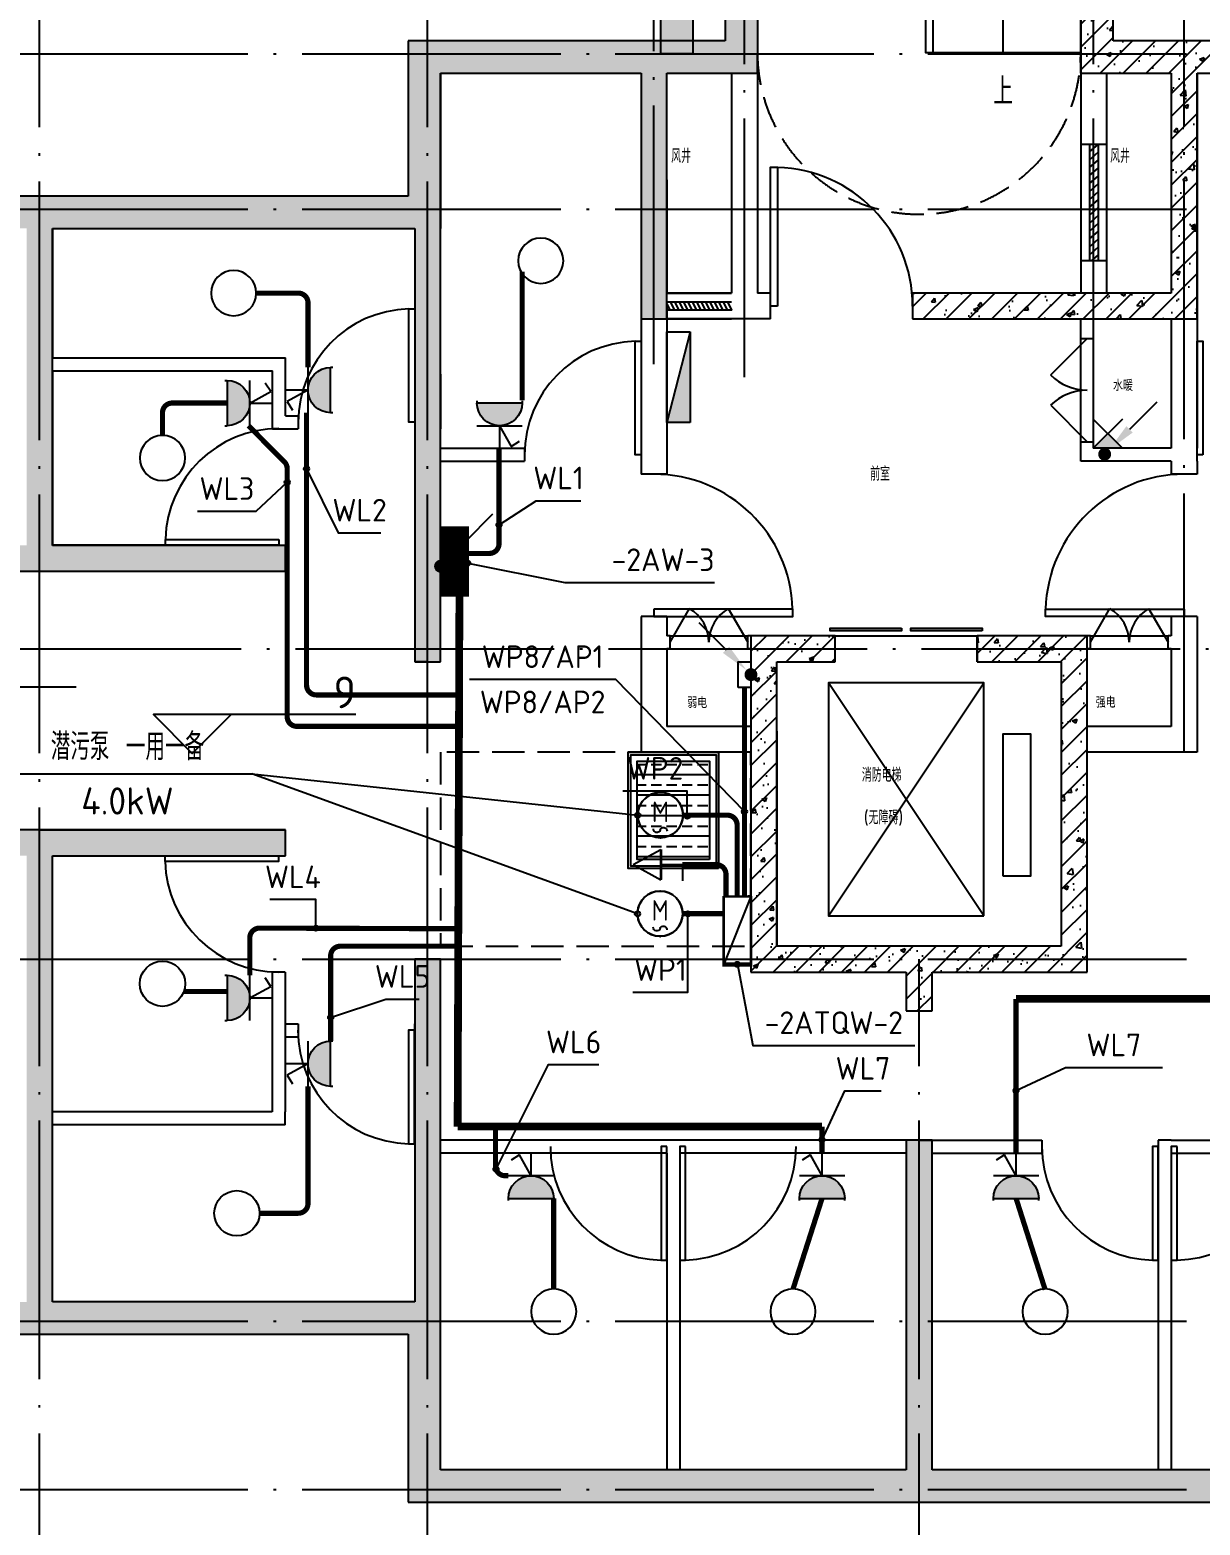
# Model space of a CAD drawing. Extents: x 1129508 to 1196731, y 2982646 to 3009272.
# Drawn here: x 1149143 to 1158191, y 2988737 to 3000298 of the extents above; entities that cross this region are included whole.
import ezdxf
from ezdxf.enums import TextEntityAlignment as Align

# ---------------------------------------------------------------- set-up
doc = ezdxf.new("R2010")
doc.units = 0
doc.header["$LTSCALE"] = 1000
for name, pattern in [('__DASH', [0.35, 0.25, -0.1]), ('DASH', [0.35, 0.25, -0.1]), ('DOTE', [2.42, 2, -0.2, 0.02, -0.2])]:
    doc.linetypes.add(name, pattern=pattern)
for name, color, linetype in [('COLUMN', 2, 'Continuous'), ('DIM-动力', 3, 'Continuous'), ('DIM-照明', 7, 'Continuous'), ('DIM-箱柜', 7, 'Continuous'), ('DIM_ELEV', 3, 'Continuous'), ('DOOR_FIRE', 4, 'Continuous'), ('DOOR_FIRE_TEXT', 7, 'Continuous'), ('DOTE', 8, 'DOTE'), ('E-LINE', 83, 'Continuous'), ('E_LINE', 83, 'Continuous'), ('EQUIP-动力', 3, 'Continuous'), ('EQUIP-插座', 3, 'Continuous'), ('EQUIP-照明', 3, 'Continuous'), ('EQUIP-箱柜', 3, 'Continuous'), ('EQUIP_消火栓', 4, 'Continuous'), ('GROUND', 150, 'Continuous'), ('LWIRE', 4, 'Continuous'), ('PUB_HATCH', 8, 'Continuous'), ('PUB_TEXT', 7, 'Continuous'), ('STAIR', 8, 'Continuous'), ('WALL', 2, 'Continuous'), ('WINDOW', 4, 'Continuous'), ('WIRE-照明', 1, 'Continuous')]:
    doc.layers.add(name, color=color, linetype=linetype)
doc.styles.add('_TEL_ATTDEF', font='GBENOR', dxfattribs={"width": 0.8, "height": 3, "bigfont": 'GBCBIG'})
doc.styles.add('_TEL_DIM', font='SIMPLEX', dxfattribs={"width": 0.8, "height": 3.5, "bigfont": 'HZTXT'})
doc.styles.add('CADReader_TextStyle', font='tssdeng.shx', dxfattribs={"height": 0.2, "bigfont": 'gbcbig.shx'})
doc.styles.get("Standard").update_dxf_attribs({"font": 'simplex.shx', "bigfont": 'gbcbig.shx'})
pattern_1 = [(45, (0, 0), (-88.3883476, 88.3883476), []), (50, (0, 0), (358.63009, -31.376067), [37.5, -412.5]), (355, (0, 0), (-69.375667, 376.096067), [30, -330]), (100.4514, (29.9, -2.6), (289.25469, 344.71977), [31.870095, -350.571056]), (46.1842, (0, 100), (533.620524, -82.75951), [56.25, -618.75]), (96.6356, (44.47, 93.1), (467.33135, 487.05894), [47.80514, -525.8565]), (351.1842, (0, 100), (467.33097, 487.0593), [45, -495]), (21, (50, 75), (298.453526, -201.309445), [37.5, -412.5]), (326, (50, 75), (121.657666, 362.57502), [30, -330]), (71.4514, (74.87, 58.22), (420.111314, 161.26525), [31.870095, -350.571056]), (37.5, (0, 0), (6.0799277, 166.446927), [0, -326, 0, -335, 0, -331.25]), (7.5, (0, 0), (131.534769, 197.205856), [0, -191, 0, -318.5, 0, -126.25]), (-32.5, (-111.5, 0), (266.911218, -11.277436), [0, -125, 0, -390, 0, -517.5]), (-42.5, (-161.5, 0), (291.593085, 50.052491), [0, -162.5, 0, -259, 0, -367.5])]

# ---------------------------------------------------------------- blocks, each defined once
blk = doc.blocks.new('$equip$00001147')
blk.add_circle((0, 0), 0.5)
at = {"flags": 9}
blk.add_attdef('A', (0, 0), '', height=0.00002, dxfattribs=at)
blk = doc.blocks.new('$equip_U$00000132(PC-202208021735)')
for p, q in [((-0.5, 1.05), (-0.5, 1)), ((-0.5, 1), (0.5, 1)), ((0.5, 1.05), (0.5, 1)), ((0.5, 0.5), (-0.5, 0.5)), ((0, 0.5), (-0.255, 0.037)), ((0, 0.5), (0, 0)), ((-0.255, 0.037), (-0.441, 0.158))]:
    blk.add_line(p, q)
blk.add_arc((0, 1), 0.5, 180, 0)
for points in [[(0.433, 0.75), (-0.433, 0.75), (0.5, 1), (-0.5, 1)], [(0.25, 0.567), (-0.25, 0.567), (0.433, 0.75), (-0.433, 0.75)], [(0, 0.5), (0, 0.5), (0.25, 0.567), (-0.25, 0.567)]]:
    blk.add_solid(points)
at = {"color": 7, "style": '_TEL_DIM', "flags": 1}
for tag in ['A', 'REMARK']:
    blk.add_attdef(tag, text='', height=0.0000286, dxfattribs=at).set_placement((0, 0), align=Align.MIDDLE_CENTER)
blk = doc.blocks.new('$equip_U$00000139(PC-202208021735)')
for p, q in [((0, 1.09), (-0.358, 1.09)), ((0, 0.614), (0, 1.09)), ((0, 0), (-0.335, 0.614)), ((0.335, 0.614), (-0.335, 0.614)), ((0, 0), (0.335, 0.614))]:
    blk.add_line(p, q)
at = {"const_width": 0.0571}
blk.add_lwpolyline([(-0.335, 0.614), (0.335, 0.614)], dxfattribs=at)
blk.add_lwpolyline([(-0.335, 0.614), (0.335, 0.614)], dxfattribs=at)
at = {"color": 7, "style": '_TEL_DIM', "flags": 1}
for tag in ['A', 'REMARK']:
    blk.add_attdef(tag, text='', height=0.0000286, dxfattribs=at).set_placement((0, 0), align=Align.MIDDLE_CENTER)
blk = doc.blocks.new('交流电动机')
blk.add_circle((32521, 15011), 200)
for start, end in [(90, 270), (270, 90)]:
    blk.add_arc((32521, 15011), 200, start, end)
blk = doc.blocks.new('$equip_U$00000250(PC-202208021735)')
for centre, radius, start, end in [((-0.071, -0.35), 0.0768, 17.2272, 184.2164), ((0.076, -0.305), 0.0769, 197.2591, 5.1179)]:
    blk.add_arc(centre, radius, start, end)
for p in [(0, 0.5), (-0.5, 0), (0.5, 0), (0, -0.5)]:
    blk.add_point(p)
at = {"xscale": 0.0025, "yscale": 0.0025, "zscale": 0.0025}
blk.add_blockref('交流电动机', (-81.302, -37.526), dxfattribs=at)
at = {"color": 7, "style": '_TEL_DIM'}
blk.add_attdef('$TEXT$', text='', height=0.45, dxfattribs=at).set_placement((0, 0.074), align=Align.MIDDLE_CENTER)
at = {"color": 7, "style": '_TEL_DIM', "flags": 1}
for tag in ['A', 'REMARK']:
    blk.add_attdef(tag, text='', height=0.000025, dxfattribs=at).set_placement((0, 0), align=Align.MIDDLE_CENTER)
blk = doc.blocks.new('$equip$00002942')
for p, q in [((-0.75, 0.6), (-0.75, 0)), ((-0.75, 0), (0.75, 0.6)), ((0.75, 0.6), (-0.75, 0.6)), ((0.75, 0), (0.75, 0.6)), ((-0.75, 0), (0.75, 0))]:
    blk.add_line(p, q)
at = {"const_width": 0.0571}
blk.add_lwpolyline([(-0.75, 0.6), (-0.75, 0), (0.75, 0), (0.75, 0.6), (-0.75, 0.6), (-0.75, 0)], dxfattribs=at)
for p in [(0, 0.6), (-0.75, 0.3), (0, 0), (0.75, 0.3)]:
    blk.add_point(p)
at = {"color": 7, "style": '_TEL_DIM', "flags": 1}
for tag in ['A', 'REMARK']:
    blk.add_attdef(tag, text='', height=0.00002, dxfattribs=at).set_placement((0, 0), align=Align.MIDDLE_CENTER)
blk = doc.blocks.new('$TelecSys$00000078')
for p, q in [((1.15, 1.15), (0.55, 0.55)), ((0.104, 0.104), (0.104, 0.104)), ((-0.104, -0.104), (-0.104, -0.104))]:
    blk.add_line(p, q)
at = {"const_width": 0.142}
blk.add_lwpolyline([(-0.071, 0, 1), (0.071, 0, 1)], format="xyb", close=True, dxfattribs=at)
blk.add_solid([(0.62, 0.48), (0.48, 0.62), (0.1, 0.1)])
at = {"width": 0.8, "flags": 9}
blk.add_attdef('A', (0, 0), '', height=0.00002, dxfattribs=at)
blk = doc.blocks.new('*X6')
at = {"color": 0}
for p, q in [((-250, 33), (-83, 200)), ((-250, 68), (-118, 200)), ((-250, 104), (-154, 200)), ((-250, 139), (-189, 200)), ((-250, 174), (-224, 200)), ((-247, 0), (-47, 200)), ((-212, 0), (-12, 200)), ((-177, 0), (23, 200)), ((-141, 0), (59, 200)), ((-106, 0), (94, 200)), ((-71, 0), (129, 200)), ((-35, 0), (165, 200)), ((0, 0), (200, 200)), ((35, 0), (235, 200)), ((71, 0), (250, 179)), ((106, 0), (250, 144)), ((141, 0), (250, 109)), ((177, 0), (250, 73)), ((212, 0), (250, 38)), ((247, 0), (250, 3))]:
    blk.add_line(p, q, dxfattribs=at)
blk = doc.blocks.new('$equip$00002943')
for p, q in [((-0.75, 0.6), (-0.75, 0)), ((0.75, 0.6), (-0.75, 0.6)), ((0.75, 0), (0.75, 0.6)), ((-0.75, 0), (0.75, 0))]:
    blk.add_line(p, q)
for points, const_width in [([(-0.75, 0.3), (0.75, 0.3)], 0.6), ([(-0.75, 0.6), (-0.75, 0), (0.75, 0), (0.75, 0.6), (-0.75, 0.6), (-0.75, 0)], 0.0571)]:
    blk.add_lwpolyline(points, dxfattribs=dict(const_width=const_width))
for p in [(0, 0.6), (-0.75, 0.3), (0, 0), (0.75, 0.3)]:
    blk.add_point(p)
at = {"xscale": 0.00300000000061118, "yscale": 0.00300000000061118, "zscale": 0.00300000000061118}
blk.add_blockref('*X6', (0, 0), dxfattribs=at)
at = {"color": 7, "style": '_TEL_DIM', "flags": 1}
for tag in ['A', 'REMARK']:
    blk.add_attdef(tag, text='', height=0.00002, dxfattribs=at).set_placement((0, 0), align=Align.MIDDLE_CENTER)
blk = doc.blocks.new('$TwtSys$00000434')
for p, q in [((-0.5, 0.5), (-0.5, -0.5)), ((-0.5, -0.5), (0.5, 0.5)), ((0.5, 0.5), (-0.5, 0.5)), ((0.5, -0.5), (0.5, 0.5)), ((-0.5, -0.5), (0.5, -0.5))]:
    blk.add_line(p, q)
blk.add_solid([(0.5, -0.5), (0.5, 0.5), (-0.5, -0.5)])
blk = doc.blocks.new('54154')
at = {"layer": 'STAIR', "color": 4}
for p, q in [((5998902, 538852), (6000102, 540652)), ((6000102, 538852), (5998902, 540652))]:
    blk.add_line(p, q, dxfattribs=at)
for points in [[(5998902, 538852), (5998902, 540652), (6000102, 540652), (6000102, 538852)], [(5998753, 539157), (5998753, 540257), (5998540, 540257), (5998540, 539157)]]:
    blk.add_lwpolyline(points, close=True, dxfattribs=at)
blk = doc.blocks.new('A$C261C4619')
at = {"layer": 'PUB_HATCH'}
for points in [[(-500, 1800), (-650, 1950), (100, 1950), (100, 1700), (-400, 1700)], [(-500, 1800), (-400, 1700), (-400, 1600), (-650, 1600), (-650, 1950)], [(-400, 400), (-400, 0), (-650, 0), (-650, 400)]]:
    blk.add_hatch(color=256, dxfattribs=at).paths.add_polyline_path(points, flags=0)
at = {"layer": 'DOOR_FIRE', "linetype": 'Continuous'}
for points in [[(60, 1570), (-525, 1570), (-525, 1600), (60, 1600), (60, 1570)], [(60, 400), (-525, 400), (-525, 430), (60, 430), (60, 400)]]:
    blk.add_lwpolyline(points, dxfattribs=at)
for centre, start, end in [((-525, 1585), 270, 358.5307), ((-525, 415), 1.4693, 90)]:
    blk.add_arc(centre, 585, start, end, dxfattribs=at)
at = {"layer": 'WALL'}
for points in [[(-650, 1950), (100, 1950)], [(-650, 1950), (-650, 1600)], [(100, 1950), (100, 1700)], [(-400, 1700), (100, 1700)], [(-400, 1700), (-400, 1600)], [(-400, 1600), (-650, 1600)], [(-650, 400), (-650, 0)], [(-400, 400), (-650, 400)], [(-400, 400), (-400, 0)], [(-400, 0), (-650, 0)]]:
    blk.add_lwpolyline(points, dxfattribs=at)
at = {"layer": 'DOOR_FIRE_TEXT', "style": 'CADReader_TextStyle'}
blk.add_text('FM乙1221', height=175, rotation=90, dxfattribs=at).set_placement((-930, 1000), align=Align.MIDDLE_CENTER)
blk = doc.blocks.new('21325465')
at = {"layer": 'DOTE'}
for p, q in [((6289163, 288090), (6289163, 305116)), ((6292163, 288090), (6292163, 305116)), ((6293913, 298358), (6293913, 305116)), ((6294613, 298258), (6294613, 305116)), ((6297313, 298258), (6297313, 305116)), ((6298013, 295358), (6298013, 305116)), ((6274252, 300758), (6331876, 300758)), ((6274252, 299558), (6331876, 299558)), ((6274201, 296158), (6331824, 296158)), ((6274252, 293758), (6331876, 293758)), ((6295963, 288090), (6295963, 293758)), ((6274252, 290958), (6331876, 290958)), ((6274252, 289658), (6331876, 289658))]:
    blk.add_line(p, q, dxfattribs=at)
blk = doc.blocks.new('A$C696D7E8D')
at = {"layer": 'E-LINE'}
h = blk.add_hatch(dxfattribs=at)
h.set_pattern_fill('ANSI33', color=256, scale=50, angle=135, style=0)
h.set_pattern_definition([(180, (815902.12, 242131.69), (-2e-13, -158.75), []), (180, (815822.75, 242211.06), (-2e-13, -158.75), [79.375, -39.6875])])
h.paths.add_polyline_path([(-530, -830), (30, -830), (30, -70), (-530, -70)])
for points in [[(-580, -880), (80, -880), (80, -20), (-580, -20)], [(-530, -830), (30, -830), (30, -70), (-530, -70)]]:
    blk.add_lwpolyline(points, close=True, dxfattribs=at)
at = {"layer": 'E_LINE'}
blk.add_lwpolyline([(-600, -900), (100, -900), (100, 0), (-600, 0)], close=True, dxfattribs=at)
at = {"layer": 'E_LINE', "linetype": '__DASH'}
blk.add_lwpolyline([(1550, 0), (1550, -1500), (-849, -1500), (-849, 0)], close=True, dxfattribs=at)
blk = doc.blocks.new('SIPIN1-1-1')
at = {"layer": 'PUB_HATCH'}
h = blk.add_hatch(dxfattribs=at)
h.set_pattern_fill('钢筋混凝土', color=256, scale=50, style=0, pattern_type=2)
h.set_pattern_definition(pattern_1)
h.paths.add_polyline_path([(-275823, 2635086), (-275823, 2634786), (-278273, 2634786), (-278273, 2633586), (-283973, 2633586), (-283973, 2634786), (-286423, 2634786), (-286423, 2635086), (-286673, 2635086), (-286673, 2634536), (-285973, 2634536), (-285973, 2632636), (-285773, 2632636), (-285773, 2634536), (-284223, 2634536), (-284223, 2629986), (-284023, 2629986), (-284023, 2633336), (-281223, 2633336), (-281223, 2630885), (-283023, 2630885), (-283023, 2630685), (-279223, 2630685), (-279223, 2630885), (-281023, 2630885), (-281023, 2633336), (-278223, 2633336), (-278223, 2629986), (-278023, 2629986), (-278023, 2634536), (-276473, 2634536), (-276473, 2632636), (-276273, 2632636), (-276273, 2634536), (-275573, 2634536), (-275573, 2635086)], flags=0)
h = blk.add_hatch(dxfattribs=at)
h.set_pattern_fill('钢筋混凝土', color=256, scale=50, style=0, pattern_type=2)
h.set_pattern_definition(pattern_1)
h.paths.add_polyline_path([(-273073, 2635086), (-273073, 2634536), (-272373, 2634536), (-272373, 2632836), (-274373, 2632836), (-274373, 2632636), (-272173, 2632636), (-272173, 2634536), (-271873, 2634536), (-271873, 2634786), (-272823, 2634786), (-272823, 2635086)], flags=0)
h = blk.add_hatch(dxfattribs=at)
h.set_pattern_fill('钢筋混凝土', color=256, scale=50, style=0, pattern_type=2)
h.set_pattern_definition(pattern_1)
h.paths.add_polyline_path([(-274423, 2626286), (-274423, 2623736), (-278023, 2623736), (-278023, 2627686), (-278223, 2627686), (-278223, 2625036), (-281023, 2625036), (-281023, 2628486), (-279223, 2628486), (-279223, 2628686), (-283023, 2628686), (-283023, 2628486), (-281223, 2628486), (-281223, 2625036), (-284023, 2625036), (-284023, 2627686), (-284223, 2627686), (-284223, 2623736), (-287823, 2623736), (-287823, 2626286), (-288023, 2626286), (-288023, 2623736), (-291623, 2623736), (-291623, 2627086), (-291823, 2627086), (-291823, 2625036), (-294573, 2625036), (-294573, 2628486), (-292823, 2628486), (-292823, 2628686), (-294573, 2628686), (-294573, 2630686), (-292823, 2630686), (-292823, 2630886), (-294573, 2630886), (-294573, 2633336), (-294123, 2633336), (-294123, 2633586), (-294823, 2633586), (-294823, 2624786), (-291873, 2624786), (-291873, 2623486), (-283973, 2623486), (-283973, 2624786), (-278273, 2624786), (-278273, 2623486), (-270373, 2623486), (-270373, 2624786), (-267423, 2624786), (-267423, 2633586), (-268123, 2633586), (-268123, 2633336), (-267673, 2633336), (-267673, 2630886), (-269423, 2630886), (-269423, 2630686), (-267673, 2630686), (-267673, 2628686), (-269423, 2628686), (-269423, 2628486), (-267673, 2628486), (-267673, 2625036), (-270423, 2625036), (-270423, 2627086), (-270623, 2627086), (-270623, 2623736), (-274223, 2623736), (-274223, 2626286)], flags=0)
h = blk.add_hatch(dxfattribs=at)
h.set_pattern_fill('钢筋混凝土', color=256, scale=50, style=0, pattern_type=2)
h.set_pattern_definition(pattern_1)
h.paths.add_polyline_path([(-274223, 2627286), (-274223, 2627586), (-273023, 2627586), (-273023, 2630186), (-273873, 2630186), (-273873, 2629986), (-273223, 2629986), (-273223, 2627786), (-275423, 2627786), (-275423, 2629986), (-274973, 2629986), (-274973, 2630186), (-275623, 2630186), (-275623, 2627586), (-274423, 2627586), (-274423, 2627286)], flags=0)
at = {"layer": 'COLUMN'}
for points in [[(-275823, 2635086), (-275823, 2634786)], [(-272823, 2634786), (-272823, 2635086)], [(-275823, 2634786), (-278273, 2634786)], [(-278273, 2634786), (-278273, 2633586)], [(-271873, 2634786), (-272823, 2634786)], [(-275573, 2634536), (-275573, 2634686)], [(-273073, 2634686), (-273073, 2634536)], [(-278023, 2629986), (-278023, 2634536)], [(-278023, 2634536), (-276473, 2634536)], [(-276473, 2634536), (-276473, 2632636)], [(-276273, 2632636), (-276273, 2634536)], [(-276273, 2634536), (-275573, 2634536)], [(-273073, 2634536), (-272373, 2634536)], [(-272373, 2634536), (-272373, 2632836)], [(-272173, 2632636), (-272173, 2634536)], [(-272173, 2634536), (-271873, 2634536)], [(-278273, 2633586), (-283973, 2633586)], [(-281023, 2630885), (-281023, 2633336)], [(-281023, 2633336), (-278223, 2633336)], [(-278223, 2633336), (-278223, 2629986)], [(-272373, 2632836), (-274373, 2632836)], [(-274373, 2632836), (-274373, 2632636)], [(-276473, 2632636), (-276273, 2632636)], [(-274373, 2632636), (-272173, 2632636)], [(-279223, 2630885), (-281023, 2630885)], [(-279223, 2630685), (-279223, 2630885)], [(-283023, 2630685), (-279223, 2630685)], [(-274973, 2630186), (-275623, 2630186)], [(-275623, 2630186), (-275623, 2627586)], [(-274973, 2629986), (-274973, 2630186)], [(-273023, 2630186), (-273873, 2630186)], [(-273873, 2630186), (-273873, 2629986)], [(-273023, 2627586), (-273023, 2630186)], [(-278223, 2629986), (-278023, 2629986)], [(-275423, 2627786), (-275423, 2629986)], [(-275423, 2629986), (-274973, 2629986)], [(-273873, 2629986), (-273223, 2629986)], [(-273223, 2629986), (-273223, 2627786)], [(-279223, 2628686), (-283023, 2628686)], [(-279223, 2628486), (-279223, 2628686)], [(-281023, 2625036), (-281023, 2628486)], [(-281023, 2628486), (-279223, 2628486)], [(-273223, 2627786), (-275423, 2627786)], [(-278023, 2627686), (-278223, 2627686)], [(-278223, 2627686), (-278223, 2625036)], [(-278023, 2623736), (-278023, 2627686)], [(-275623, 2627586), (-274423, 2627586)], [(-274423, 2627586), (-274423, 2627286)], [(-274223, 2627286), (-274223, 2627586)], [(-274223, 2627586), (-273023, 2627586)], [(-274423, 2627286), (-274223, 2627286)], [(-274423, 2626286), (-274423, 2623736)], [(-274223, 2626286), (-274423, 2626286)], [(-274223, 2623736), (-274223, 2626286)], [(-278223, 2625036), (-281023, 2625036)], [(-283973, 2624786), (-278273, 2624786)], [(-278273, 2624786), (-278273, 2623486)], [(-274423, 2623736), (-278023, 2623736)], [(-270623, 2623736), (-274223, 2623736)], [(-278273, 2623486), (-270373, 2623486)]]:
    blk.add_lwpolyline(points, dxfattribs=at)
at = {"layer": 'DIM_ELEV', "linetype": 'Continuous'}
blk.add_lwpolyline([(-278678, 2629577), (-280243, 2629577), (-279943, 2629277), (-279643, 2629577)], dxfattribs=at)
at = {"layer": 'STAIR', "linetype": 'Continuous'}
blk.add_line((-274213, 2634696), (-274213, 2636544), dxfattribs=at)
for points in [[(-274273, 2636598), (-274273, 2634696), (-273073, 2634696), (-273073, 2635524), (-273588, 2635986), (-273486, 2636184), (-273859, 2635938), (-273757, 2636136), (-274273, 2636598)], [(-273673, 2634696), (-273673, 2636061), (-273633, 2635661), (-273713, 2635661), (-273673, 2636061)]]:
    blk.add_lwpolyline(points, dxfattribs=at)
at = {"layer": 'STAIR', "color": 9, "linetype": 'DASH'}
blk.add_arc((-274323, 2634696), 1250, 180, 0, dxfattribs=at)
at = {"layer": 'WALL'}
for points in [[(-273073, 2636786), (-273073, 2634686)], [(-275573, 2635086), (-275573, 2634686)], [(-278273, 2634786), (-278273, 2633586)], [(-275573, 2634786), (-275573, 2634786)], [(-275573, 2634786), (-275573, 2634536)], [(-273073, 2634786), (-273073, 2634786)], [(-273073, 2634536), (-273073, 2634786)], [(-275573, 2634686), (-275573, 2632836)], [(-275573, 2634686), (-275573, 2634686)], [(-275573, 2634686), (-275573, 2634686)], [(-273073, 2634686), (-273073, 2634686)], [(-278023, 2634536), (-278023, 2633336)], [(-276473, 2634536), (-276473, 2633711)], [(-275773, 2634536), (-275773, 2632836)], [(-275573, 2634536), (-275573, 2634536)], [(-273073, 2634536), (-273073, 2633986)], [(-273073, 2634536), (-273073, 2634536)], [(-273073, 2634536), (-273073, 2634536)], [(-272873, 2634536), (-272873, 2633986)], [(-272173, 2634536), (-272173, 2632636)], [(-272873, 2633986), (-273073, 2633986)], [(-276273, 2633711), (-276273, 2632836)], [(-281023, 2633336), (-281023, 2632336)], [(-278223, 2633336), (-278223, 2632209)], [(-278023, 2633336), (-278023, 2633336)], [(-273073, 2633086), (-273073, 2632836)], [(-272873, 2633086), (-273073, 2633086)], [(-272873, 2633086), (-272873, 2632836)], [(-275773, 2632836), (-276273, 2632836)], [(-275473, 2632836), (-275573, 2632836)], [(-275473, 2632636), (-275473, 2632836)], [(-276273, 2632736), (-276273, 2631636)], [(-276273, 2632736), (-276273, 2632736)], [(-272173, 2632736), (-272173, 2631636)], [(-272173, 2632736), (-272173, 2632736)], [(-276473, 2632636), (-276473, 2631636)], [(-275673, 2632636), (-276273, 2632636)], [(-275473, 2632636), (-275673, 2632636)], [(-272373, 2632636), (-272373, 2631636)], [(-281023, 2632236), (-281023, 2630886)], [(-281023, 2632236), (-281023, 2632236)], [(-278023, 2632209), (-278023, 2631787)], [(-278223, 2631787), (-278223, 2631636)], [(-278223, 2631636), (-278223, 2631636)], [(-278223, 2631636), (-278223, 2630786)], [(-276273, 2631636), (-276273, 2631436)], [(-276473, 2631536), (-276473, 2631436)], [(-272373, 2631536), (-272373, 2631436)], [(-272173, 2631536), (-272173, 2631436)], [(-276273, 2631436), (-276473, 2631436)], [(-272173, 2631436), (-272373, 2631436)], [(-279323, 2630886), (-281023, 2630886)], [(-279323, 2630885), (-279323, 2630886)], [(-278223, 2630786), (-278223, 2629986)], [(-278223, 2630786), (-278223, 2630786)], [(-276473, 2630336), (-276473, 2630086)], [(-276273, 2630336), (-276473, 2630336)], [(-276273, 2630336), (-276273, 2630186)], [(-272373, 2630336), (-272373, 2630186)], [(-272173, 2630336), (-272373, 2630336)], [(-272173, 2630336), (-272173, 2630086)], [(-276248, 2630186), (-276273, 2630186)], [(-276248, 2630086), (-276248, 2630186)], [(-275623, 2630186), (-275648, 2630186)], [(-275648, 2630086), (-275648, 2630186)], [(-275623, 2630186), (-275623, 2629486)], [(-275623, 2630186), (-275623, 2630186)], [(-273873, 2630186), (-273873, 2630186)], [(-273873, 2629986), (-273873, 2630186)], [(-272998, 2630186), (-273023, 2630186)], [(-272998, 2630086), (-272998, 2630186)], [(-272373, 2630186), (-272398, 2630186)], [(-272398, 2630086), (-272398, 2630186)], [(-276473, 2630086), (-276473, 2629286)], [(-276248, 2630086), (-276273, 2630086)], [(-276273, 2630086), (-276273, 2629486)], [(-275623, 2630086), (-275648, 2630086)], [(-272998, 2630086), (-273023, 2630086)], [(-272373, 2630086), (-272398, 2630086)], [(-272373, 2630086), (-272373, 2629486)], [(-272173, 2630086), (-272173, 2629286)], [(-278123, 2629986), (-278223, 2629986)], [(-273873, 2629986), (-273873, 2629986)], [(-273223, 2629986), (-273223, 2629286)], [(-275623, 2629486), (-276273, 2629486)], [(-275423, 2629448), (-275423, 2627786)], [(-273223, 2629486), (-273223, 2627786)], [(-272373, 2629486), (-273023, 2629486)], [(-275623, 2629286), (-276473, 2629286)], [(-275623, 2629286), (-275623, 2627586)], [(-272173, 2629286), (-273023, 2629286)], [(-281023, 2628686), (-281123, 2628686)], [(-281123, 2628686), (-279325, 2628686)], [(-281123, 2628686), (-281123, 2628686)], [(-279325, 2628686), (-279223, 2628686)], [(-279325, 2628686), (-279325, 2628686)], [(-275623, 2627586), (-275623, 2627586)], [(-274423, 2627586), (-274423, 2627385)], [(-274423, 2627385), (-274423, 2627385)], [(-278223, 2627086), (-278223, 2626186)], [(-278223, 2627086), (-278223, 2627086)], [(-274423, 2626286), (-274423, 2626186)], [(-274223, 2626286), (-274423, 2626286)], [(-274423, 2626286), (-274423, 2626286)], [(-274223, 2626286), (-274223, 2626286)], [(-278223, 2626186), (-278223, 2625036)], [(-278223, 2626186), (-278223, 2626186)], [(-278223, 2626186), (-278223, 2626186)], [(-274423, 2626186), (-274423, 2626186)], [(-274423, 2626186), (-274423, 2623736)], [(-274423, 2626186), (-274423, 2626186)]]:
    blk.add_lwpolyline(points, dxfattribs=at)
at = {"layer": 'WALL', "color": 30}
for points in [[(-273073, 2632486), (-273073, 2632636)], [(-272973, 2632486), (-272973, 2632636)], [(-273073, 2632486), (-272973, 2632486)], [(-281023, 2632336), (-279223, 2632336)], [(-279223, 2631887), (-279223, 2632336)], [(-281023, 2632236), (-279323, 2632236)], [(-279323, 2631886), (-279323, 2632236)], [(-279323, 2631787), (-279323, 2631886)], [(-279223, 2631887), (-279123, 2631887)], [(-279123, 2631887), (-279123, 2631787)], [(-278223, 2631887), (-278223, 2631887)], [(-278223, 2631887), (-278223, 2631787)], [(-279323, 2631787), (-279223, 2631787)], [(-279223, 2631787), (-279123, 2631787)], [(-278223, 2631787), (-278223, 2631787)], [(-278023, 2631636), (-277373, 2631636)], [(-277373, 2631636), (-277373, 2631536)], [(-276473, 2631636), (-276473, 2631636)], [(-276473, 2631636), (-276473, 2631536)], [(-273073, 2631536), (-273073, 2631686)], [(-273073, 2631686), (-272973, 2631686)], [(-272973, 2631636), (-272973, 2631686)], [(-272373, 2631636), (-272973, 2631636)], [(-272173, 2631636), (-272173, 2631636)], [(-272173, 2631536), (-272173, 2631636)], [(-278023, 2631536), (-277373, 2631536)], [(-276473, 2631536), (-276473, 2631536)], [(-272373, 2631536), (-273073, 2631536)], [(-272173, 2631536), (-272173, 2631536)], [(-279323, 2630885), (-279323, 2630887)], [(-279323, 2630887), (-279223, 2630887)], [(-279223, 2630885), (-279223, 2630887)], [(-279325, 2627586), (-279325, 2626506)], [(-279225, 2627586), (-279325, 2627586)], [(-279225, 2627586), (-279225, 2626506)], [(-279225, 2627186), (-279125, 2627186)], [(-279225, 2627186), (-279225, 2627086)], [(-279125, 2627186), (-279125, 2627086)], [(-278225, 2627186), (-278223, 2627186)], [(-278225, 2627186), (-278225, 2627086)], [(-279225, 2627086), (-279125, 2627086)], [(-278225, 2627086), (-278223, 2627086)], [(-279325, 2626506), (-281023, 2626506)], [(-279225, 2626406), (-279225, 2626506)], [(-279325, 2626406), (-281023, 2626406)], [(-279225, 2626406), (-279325, 2626406)], [(-276273, 2626286), (-278023, 2626286)], [(-276273, 2626286), (-276273, 2626286)], [(-276173, 2626286), (-276273, 2626286)], [(-276173, 2626286), (-276173, 2626286)], [(-274323, 2626286), (-276173, 2626286)], [(-274323, 2626286), (-273373, 2626286)], [(-274323, 2626286), (-274323, 2626286)], [(-274323, 2626286), (-274323, 2626286)], [(-273373, 2626286), (-273373, 2626186)], [(-272473, 2626286), (-272473, 2626286)], [(-272373, 2626286), (-272473, 2626286)], [(-272473, 2626286), (-272473, 2626286)], [(-272473, 2626286), (-272473, 2626186)], [(-272373, 2626286), (-272373, 2626286)], [(-272373, 2626286), (-270623, 2626286)], [(-276273, 2626186), (-278023, 2626186)], [(-276273, 2626186), (-276273, 2623736)], [(-274423, 2626186), (-276173, 2626186)], [(-276173, 2626186), (-276173, 2623736)], [(-274223, 2626186), (-273373, 2626186)], [(-272473, 2626186), (-272473, 2623736)], [(-272373, 2626186), (-270623, 2626186)], [(-272373, 2626186), (-272373, 2623736)]]:
    blk.add_lwpolyline(points, dxfattribs=at)
at = {"layer": 'WINDOW', "linetype": 'Continuous'}
for p, q in [((-273073, 2633986), (-273073, 2633086)), ((-273006, 2633986), (-273006, 2633086)), ((-272873, 2633986), (-272873, 2633086)), ((-273006, 2633867), (-272939, 2633925)), ((-273006, 2633806), (-272939, 2633864)), ((-273006, 2633745), (-272939, 2633803)), ((-273006, 2633684), (-272939, 2633741)), ((-273006, 2633622), (-272939, 2633680)), ((-273006, 2633561), (-272939, 2633619)), ((-273006, 2633500), (-272939, 2633558)), ((-273006, 2633439), (-272939, 2633497)), ((-273006, 2633378), (-272939, 2633435)), ((-273006, 2633316), (-272939, 2633374)), ((-273006, 2633255), (-272939, 2633313)), ((-273006, 2633194), (-272939, 2633252)), ((-273006, 2633133), (-272939, 2633191)), ((-272989, 2633086), (-272939, 2633129)), ((-276273, 2632836), (-275773, 2632836)), ((-276273, 2632769), (-275773, 2632769)), ((-276273, 2632753), (-276249, 2632703)), ((-276247, 2632769), (-276215, 2632703)), ((-276213, 2632769), (-276181, 2632703)), ((-276179, 2632769), (-276147, 2632703)), ((-276145, 2632769), (-276113, 2632703)), ((-276111, 2632769), (-276079, 2632703)), ((-276077, 2632769), (-276045, 2632703)), ((-276043, 2632769), (-276011, 2632703)), ((-276009, 2632769), (-275977, 2632703)), ((-275975, 2632769), (-275943, 2632703)), ((-275941, 2632769), (-275909, 2632703)), ((-275907, 2632769), (-275875, 2632703)), ((-275873, 2632769), (-275841, 2632703)), ((-275839, 2632769), (-275807, 2632703)), ((-276273, 2632636), (-275773, 2632636)), ((-273305, 2632203), (-273023, 2632486)), ((-273073, 2631686), (-273073, 2632486)), ((-272973, 2631686), (-272973, 2632486)), ((-273305, 2631969), (-273023, 2631686)), ((-276248, 2630136), (-276098, 2630396)), ((-275798, 2630396), (-275648, 2630136)), ((-272998, 2630136), (-272848, 2630396)), ((-272548, 2630396), (-272398, 2630136)), ((-276248, 2630186), (-275648, 2630186)), ((-274973, 2630186), (-273873, 2630186)), ((-272998, 2630186), (-272398, 2630186)), ((-276248, 2630086), (-275648, 2630086)), ((-272998, 2630086), (-272398, 2630086))]:
    blk.add_line(p, q, dxfattribs=at)
for points in [[(-273006, 2633928), (-272939, 2633986), (-272939, 2633086)], [(-275418, 2632736), (-275473, 2632736), (-275473, 2633809), (-275418, 2633809), (-275418, 2632736)], [(-278223, 2631837), (-278268, 2631837), (-278268, 2632715), (-278223, 2632715), (-278223, 2631837)], [(-275805, 2632769), (-275773, 2632703), (-276273, 2632703)], [(-276473, 2631586), (-276518, 2631586), (-276518, 2632464), (-276473, 2632464), (-276473, 2631586)], [(-272128, 2631586), (-272173, 2631586), (-272173, 2632464), (-272128, 2632464), (-272128, 2631586)], [(-279273, 2630932), (-279273, 2630887), (-280151, 2630887), (-280151, 2630932), (-279273, 2630932)], [(-276373, 2630391), (-276373, 2630336), (-275300, 2630336), (-275300, 2630391), (-276373, 2630391)], [(-272273, 2630391), (-272273, 2630336), (-273345, 2630336), (-273345, 2630391), (-272273, 2630391)], [(-274460, 2630245), (-274460, 2630224), (-275010, 2630224), (-275010, 2630245), (-274460, 2630245)], [(-273836, 2630224), (-274386, 2630224), (-274386, 2630245), (-273836, 2630245), (-273836, 2630224)], [(-279275, 2628486), (-279275, 2628441), (-280153, 2628441), (-280153, 2628486), (-279275, 2628486)], [(-278225, 2627136), (-278270, 2627136), (-278270, 2626259), (-278225, 2626259), (-278225, 2627136)], [(-276273, 2626236), (-276318, 2626236), (-276318, 2625358), (-276273, 2625358), (-276273, 2626236)], [(-276128, 2626236), (-276173, 2626236), (-276173, 2625358), (-276128, 2625358), (-276128, 2626236)], [(-272473, 2626236), (-272518, 2626236), (-272518, 2625358), (-272473, 2625358), (-272473, 2626236)], [(-272328, 2626236), (-272373, 2626236), (-272373, 2625358), (-272328, 2625358), (-272328, 2626236)]]:
    blk.add_lwpolyline(points, dxfattribs=at)
for centre, radius, start, end in [((-275445, 2632736), 1072, 0, 88.5307), ((-278246, 2631837), 877, 91.4693, 180), ((-276496, 2631586), 878, 91.4693, 180), ((-273023, 2632486), 400, 224.9999, 269.9999), ((-273023, 2631686), 400, 89.9999, 134.9999), ((-279273, 2630910), 878, 90, 178.5307), ((-276373, 2630364), 1072, 1.4692, 90), ((-272273, 2630364), 1072, 90, 178.5307), ((-276248, 2630136), 300, 0, 60), ((-275648, 2630136), 300, 120, 180), ((-272998, 2630136), 300, 0, 60), ((-272398, 2630136), 300, 120, 180), ((-279275, 2628464), 878, 181.4693, 270), ((-278248, 2627136), 878, 180, 268.5307), ((-276296, 2626236), 878, 179.9964, 268.5272), ((-276151, 2626236), 877, 271.4657, 359.9964), ((-272496, 2626236), 878, 180.0036, 268.5343), ((-272351, 2626236), 878, 271.4728, 0.0036)]:
    blk.add_arc(centre, radius, start, end, dxfattribs=at)
at = {"layer": 'DOTE'}
blk.add_blockref('21325465', (-6570286, 2333928), dxfattribs=at)
at = {"layer": 'DOTE', "ltscale": 0.5}
blk.add_blockref('A$C261C4619', (-275673, 2634686), dxfattribs=at)
at = {"layer": 'DOTE', "xscale": -1}
blk.add_blockref('54154', (5725079, 2089170), dxfattribs=at)
at = {"layer": 'EQUIP_消火栓', "xscale": -700, "yscale": 180, "zscale": 700, "rotation": 90}
blk.add_blockref('$TwtSys$00000434', (-276183, 2632186), dxfattribs=at)
at = {"layer": 'GROUND', "xscale": -1}
blk.add_blockref('A$C696D7E8D', (-276473, 2629286), dxfattribs=at)
at = {"layer": 'DIM_ELEV', "color": 7, "style": 'CADReader_TextStyle'}
blk.add_text('-9', height=245, dxfattribs=at).set_placement((-278678, 2629871), align=Align.TOP_RIGHT)
at = {"layer": 'PUB_TEXT', "style": 'CADReader_TextStyle'}
for s, height, p in [('风井', 106.5, (-276240, 2633843)), ('风井', 106.5, (-272846, 2633843)), ('水暖', 85.2, (-272823, 2632080)), ('前室', 106.5, (-274701, 2631386)), ('弱电', 85.2, (-276115, 2629627)), ('强电', 85.2, (-272957, 2629630)), ('消防电梯', 106.5, (-274766, 2629057)), ('(无障碍)', 106.5, (-274751, 2628728))]:
    blk.add_text(s, height=height, dxfattribs=at).set_placement(p)
at = {"layer": 'STAIR', "style": 'CADReader_TextStyle'}
blk.add_text('上', height=210, dxfattribs=at).set_placement((-273673, 2634396), align=Align.MIDDLE_CENTER)
blk = doc.blocks.new('$equip_U$00000170(LAPTOP-PAG9TL6L)')
h = blk.add_hatch(color=256)
h.dxf.hatch_style = 1
h.paths.add_polyline_path([(0, 0.323), (-0.323, 0), (0.323, 0)])
for p, q in [((-0.323, 0.646), (0.323, 0)), ((-0.323, 0), (0.323, 0.646)), ((-0.323, 0), (0.323, 0))]:
    blk.add_line(p, q)
at = {"color": 7, "style": '_TEL_DIM', "flags": 1}
for tag in ['A', 'REMARK']:
    blk.add_attdef(tag, text='', height=0.0000286, dxfattribs=at).set_placement((0, 0), align=Align.MIDDLE_CENTER)

msp = doc.modelspace()

# ---------------------------------------------------------------- linework, layer by layer
msp.add_lwpolyline([(1154618, 2995213), (1154618, 2995413), (1154718, 2995413), (1154718, 2995213)], close=True)
at = {"layer": 'DIM-动力', "linetype": 'Continuous'}
for p, q in [((1147579, 2995218), (1149501, 2995218)), ((1148936, 2994546), (1150858, 2994546))]:
    msp.add_line(p, q, dxfattribs=at)
msp.add_lwpolyline([(1153841, 2993464), (1150858, 2994546), (1153843, 2994226)], dxfattribs=at)
for centre in [(1153843, 2994226), (1153841, 2993464)]:
    msp.add_circle(centre, 20, dxfattribs=at)
at = {"layer": 'DIM-照明', "linetype": 'Continuous'}
for points in [[(1151282, 2996905), (1151527, 2996409), (1151856, 2996409)], [(1150439, 2996577), (1150893, 2996577), (1151132, 2996800)], [(1152770, 2996470), (1153058, 2996658), (1153403, 2996658)], [(1152543, 2995277), (1153671, 2995277), (1154668, 2994254)], [(1154225, 2994218), (1154225, 2994413), (1153727, 2994413)], [(1151354, 2993352), (1151354, 2993574), (1150997, 2993574)], [(1153805, 2992857), (1154231, 2992857), (1154231, 2993464)], [(1151468, 2992662), (1151895, 2992804), (1152153, 2992804)], [(1152747, 2991490), (1153153, 2992298), (1153541, 2992298)], [(1156768, 2992097), (1157149, 2992275), (1157899, 2992275)], [(1155268, 2991716), (1155444, 2992094), (1155724, 2992094)]]:
    msp.add_lwpolyline(points, dxfattribs=at)
for centre in [(1151282, 2996905), (1151132, 2996800), (1152770, 2996470), (1154225, 2994218), (1154668, 2994254), (1154231, 2993464), (1151354, 2993352), (1151468, 2992662), (1156768, 2992097), (1155268, 2991716), (1152747, 2991490)]:
    msp.add_circle(centre, 20, dxfattribs=at)
at = {"layer": 'DIM-箱柜', "linetype": 'Continuous'}
for points in [[(1152528, 2996175), (1153280, 2996026), (1154436, 2996026)], [(1154613, 2993073), (1154732, 2992446), (1155986, 2992446)]]:
    msp.add_lwpolyline(points, dxfattribs=at)
for centre in [(1152528, 2996175), (1154613, 2993073)]:
    msp.add_circle(centre, 20, dxfattribs=at)
at = {"layer": 'WIRE-照明', "const_width": 40}
for points in [[(1152949, 2997433), (1152949, 2998428)], [(1154668, 2995213), (1154668, 2993598)], [(1154191, 2993464), (1154508, 2993464)], [(1150668, 2992863), (1150331, 2992863)], [(1156768, 2991613), (1156768, 2992806)], [(1155268, 2991613), (1155268, 2991818)], [(1153193, 2991263), (1153193, 2990562)], [(1155268, 2991263), (1155043, 2990561)], [(1156768, 2991263), (1156993, 2990557)]]:
    msp.add_lwpolyline(points, dxfattribs=at)
for points in [[(1150893, 2998263), (1151218, 2998263, -0.414214), (1151293, 2998188), (1151293, 2997688)], [(1150168, 2997163), (1150168, 2997338, -0.414214), (1150243, 2997413), (1150668, 2997413)], [(1151282, 2997338), (1151282, 2995231, 0.414214), (1151357, 2995156), (1152439, 2995156)], [(1152439, 2994913), (1151207, 2994913, -0.414214), (1151132, 2994988), (1151132, 2996905, 0.19807), (1151111, 2996958), (1150832, 2997238)], [(1152528, 2996250), (1152695, 2996250, 0.414214), (1152770, 2996325), (1152770, 2997063)], [(1154611, 2993598), (1154611, 2994151, 0.414214), (1154536, 2994226), (1154193, 2994226)], [(1154525, 2993598), (1154525, 2993769, 0.414214), (1154450, 2993844), (1154188, 2993844)], [(1150843, 2992988), (1150843, 2993278, -0.415252), (1150919, 2993353), (1152455, 2993348)], [(1151468, 2992479), (1151468, 2993138, -0.414166), (1151543, 2993213), (1152455, 2993213)], [(1150918, 2991148), (1151218, 2991148, 0.414214), (1151293, 2991223), (1151293, 2992129)], [(1152743, 2991818), (1152743, 2991513, 0.414214), (1152818, 2991438), (1152843, 2991438)]]:
    msp.add_lwpolyline(points, format="xyb", dxfattribs=at)
at = {"layer": 'WIRE-照明', "color": 4, "const_width": 60}
for points in [[(1152464, 2995926), (1152450, 2991818)], [(1156768, 2992806), (1160586, 2992806)], [(1155268, 2991818), (1152450, 2991818)]]:
    msp.add_lwpolyline(points, dxfattribs=at)

# ---------------------------------------------------------------- block references
msp.add_blockref('SIPIN1-1-1', (1430341, 365427))
at = {"layer": 'EQUIP-动力'}
ref = msp.add_blockref('$equip_U$00000250(PC-202208021735)', (1154018, 2994226), dxfattribs=dict(at, xscale=-350, yscale=350, zscale=350, rotation=359.9999999995408))
ref.add_attrib('$TEXT$', 'M', dxfattribs={"layer": '0', "color": 7, "height": 158, "rotation": 360, "style": '_TEL_ATTDEF'}).set_placement((1154018, 2994252), align=Align.MIDDLE_CENTER)
at = {"layer": 'EQUIP-动力', "xscale": -350, "yscale": 350, "zscale": 350, "rotation": 269.9999999995408}
msp.add_blockref('$equip_U$00000139(PC-202208021735)', (1153807, 2993844), dxfattribs=at)
at = {"layer": 'EQUIP-动力'}
ref = msp.add_blockref('$equip_U$00000250(PC-202208021735)', (1154016, 2993464), dxfattribs=dict(at, xscale=-350, yscale=350, zscale=350, rotation=359.9999999995408))
ref.add_attrib('$TEXT$', 'M', dxfattribs={"layer": '0', "color": 7, "height": 158, "rotation": 360, "style": '_TEL_ATTDEF'}).set_placement((1154016, 2993490), align=Align.MIDDLE_CENTER)
at = {"layer": 'EQUIP-插座', "xscale": -350, "yscale": 350, "zscale": 350}
for p, rotation in [((1151118, 2997513), 270.0000000000002), ((1151018, 2997413), 90.00000000000007), ((1151018, 2992813), 90.00000000000007), ((1151118, 2992304), 270), ((1153018, 2991613), 180), ((1155268, 2991613), 180), ((1156768, 2991613), 180)]:
    msp.add_blockref('$equip_U$00000132(PC-202208021735)', p, dxfattribs=dict(at, rotation=rotation))
msp.add_blockref('$equip_U$00000132(PC-202208021735)', (1152774, 2997063), dxfattribs=at)
at = {"layer": 'EQUIP-照明', "yscale": 350, "zscale": 350}
for p, xscale in [((1153093, 2998513), -350), ((1150718, 2998263), -350), ((1150168, 2996988), -350), ((1150168, 2992923), 350), ((1150743, 2991148), 350), ((1153193, 2990388), -350), ((1155043, 2990388), -350), ((1156993, 2990388), -350)]:
    msp.add_blockref('$equip$00001147', p, dxfattribs=dict(at, xscale=xscale))
at = {"layer": 'EQUIP-照明', "xscale": -350.0000000000001, "yscale": 350.0000000000001, "zscale": 350, "rotation": 359.9999667485205}
msp.add_blockref('$equip_U$00000170(LAPTOP-PAG9TL6L)', (1157478, 2997063), dxfattribs=at)
at = {"layer": 'EQUIP-箱柜', "xscale": -350, "yscale": 350, "zscale": 350}
for name, p, rotation in [('$equip$00002943', (1152318, 2996188), 269.9999999938978), ('$equip$00002942', (1154718, 2993336), 89.99999999954076)]:
    msp.add_blockref(name, p, dxfattribs=dict(at, rotation=rotation))
at = {"layer": 'LWIRE', "xscale": 350, "yscale": 350, "zscale": 350}
for p in [(1157453, 2997017), (1152318, 2996151)]:
    msp.add_blockref('$TelecSys$00000078', p, dxfattribs=at)
at = {"layer": 'LWIRE', "xscale": -350, "yscale": 350, "zscale": 350, "rotation": 359.9999999995408}
msp.add_blockref('$TelecSys$00000078', (1154718, 2995313), dxfattribs=at)

# ---------------------------------------------------------------- texts
at = {"layer": 'DIM-动力', "color": 7, "style": 'CADReader_TextStyle'}
msp.add_text('潜污泵 一用一备', height=210, dxfattribs=at).set_placement((1149897, 2994861), align=Align.TOP_CENTER)
msp.add_text('4.0kW', height=210, dxfattribs=at).set_placement((1149897, 2994231), align=Align.CENTER)
at = {"layer": 'DIM-照明', "style": 'CADReader_TextStyle'}
for s, p in [('WL1', (1153230, 2996921)), ('WL3', (1150666, 2996839)), ('WL2', (1151692, 2996672)), ('WP8/AP1', (1153107, 2995539)), ('WP2', (1153976, 2994676)), ('WL4', (1151176, 2993837)), ('WL5', (1152024, 2993067)), ('WP1', (1154018, 2993120)), ('WL6', (1153347, 2992560)), ('WL7', (1157524, 2992537)), ('WL7', (1155584, 2992356))]:
    msp.add_text(s, height=175, dxfattribs=at).set_placement(p, align=Align.TOP_CENTER)
msp.add_text('WP8/AP2', height=175, dxfattribs=at).set_placement((1153107, 2995014), align=Align.CENTER)
at = {"layer": 'DIM-箱柜', "style": 'CADReader_TextStyle'}
msp.add_text('-2AW-3', height=175, dxfattribs=at).set_placement((1154436, 2996289), align=Align.TOP_RIGHT)
msp.add_text('-2ATQW-2', height=175, dxfattribs=at).set_placement((1155359, 2992709), align=Align.TOP_CENTER)

doc.saveas('drawing.dxf')
